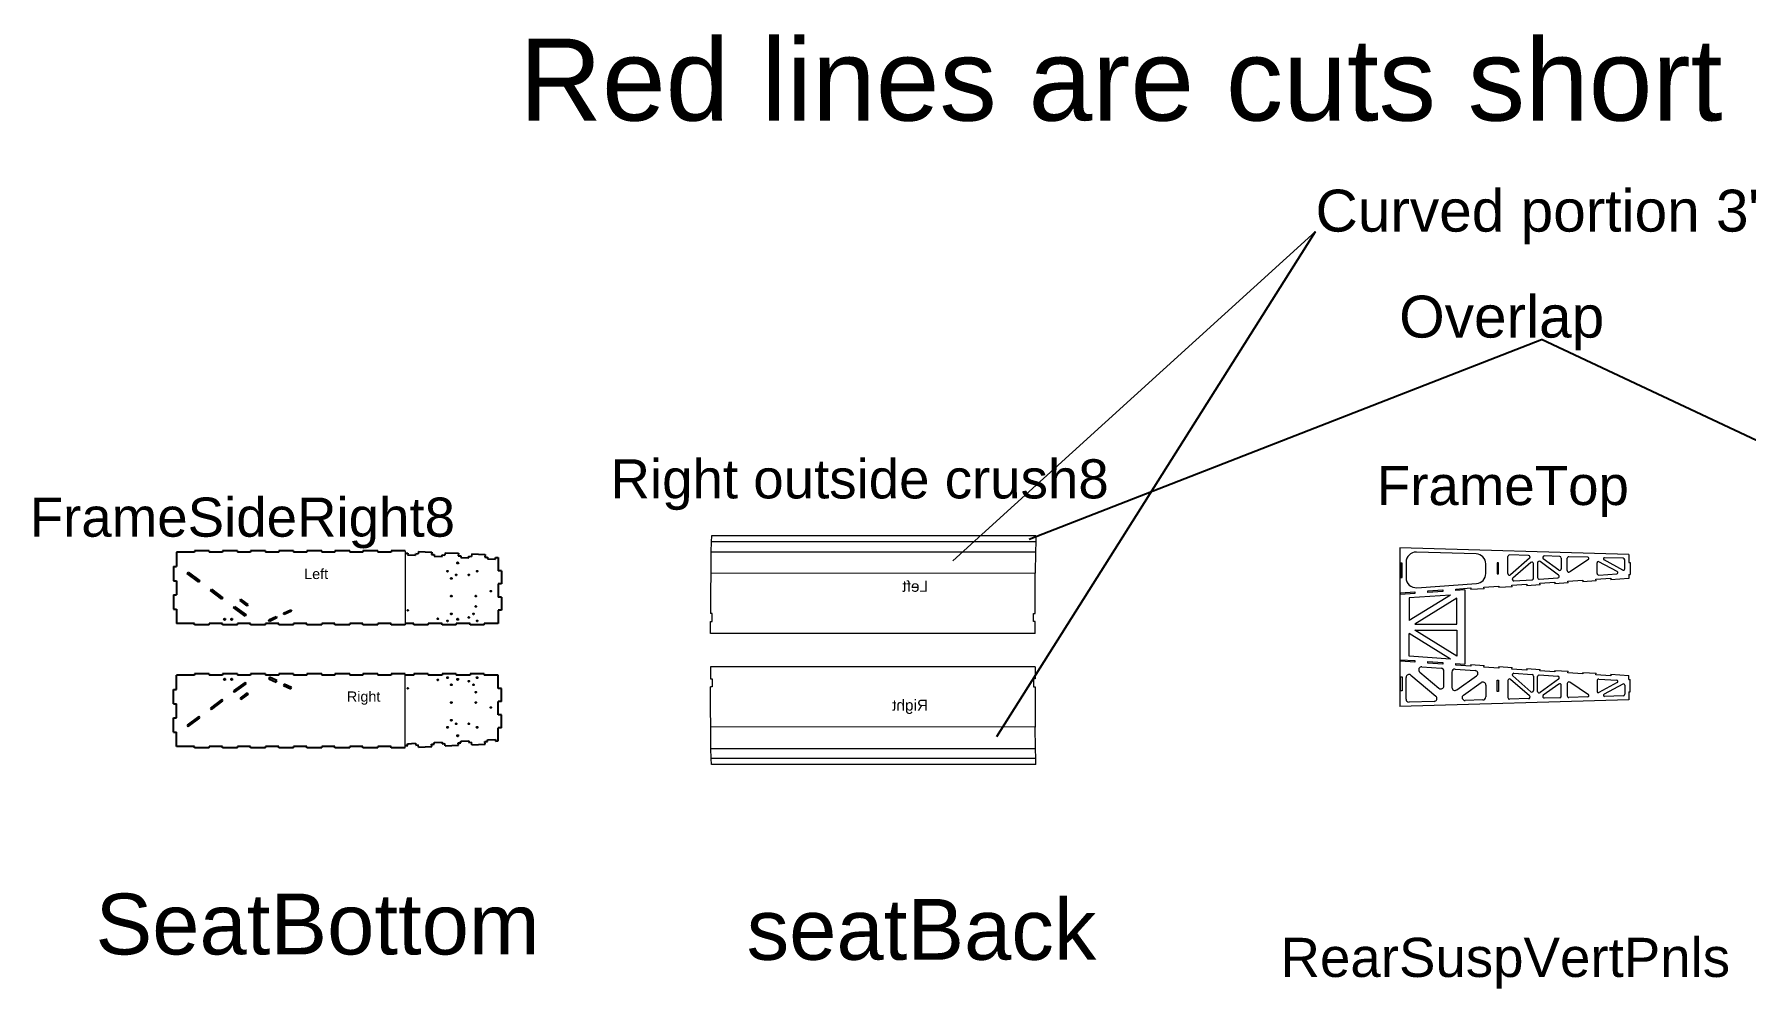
# Model space of a CAD drawing. Header units: inches. Extents: x -19891 to 11377, y -5499 to 7773.
# Drawn here: x -19799 to -8966, y 1733 to 7773 of the extents above; entities that cross this region are included whole.
import ezdxf
from ezdxf import colors
from ezdxf.entities.mleader import LeaderData, LeaderLine
from ezdxf.math import Vec2, Vec3

# ---------------------------------------------------------------- set-up
doc = ezdxf.new("R2010")
doc.units = ezdxf.units.IN
doc.header["$MEASUREMENT"] = 0
doc.layers.add('Layer1', color=3, linetype='Continuous', lineweight=0)
doc.styles.get("Standard").update_dxf_attribs({"font": 'arial.ttf'})

msp = doc.modelspace()

# ---------------------------------------------------------------- linework, layer by layer
at = {"lineweight": 0}
msp.add_line((-13984.724, 4441.148), (-11688.754, 6524.19), dxfattribs=at)
at = {"color": 3, "linetype": 'Continuous', "lineweight": 25}
for p, q in [((-18784.33, 4494.688), (-18897.274, 4494.688)), ((-18897.274, 4494.688), (-18897.274, 4404.772)), ((-18690.367, 4504.848), (-18784.33, 4504.848)), ((-18784.33, 4504.848), (-18784.33, 4494.688)), ((-18690.367, 4504.848), (-18690.367, 4494.688)), ((-18606.556, 4494.688), (-18690.367, 4494.688)), ((-18512.567, 4504.848), (-18606.556, 4504.848)), ((-18606.556, 4504.848), (-18606.556, 4494.688)), ((-18512.567, 4504.848), (-18512.567, 4494.688)), ((-18428.783, 4494.688), (-18512.567, 4494.688)), ((-18334.767, 4504.848), (-18428.783, 4504.848)), ((-18428.783, 4504.848), (-18428.783, 4494.688)), ((-18334.767, 4504.848), (-18334.767, 4494.688)), ((-18251.009, 4494.688), (-18334.767, 4494.688)), ((-18156.967, 4504.848), (-18251.009, 4504.848)), ((-18251.009, 4504.848), (-18251.009, 4494.688)), ((-18156.967, 4504.848), (-18156.967, 4494.688)), ((-18073.236, 4494.688), (-18156.967, 4494.688)), ((-17979.167, 4504.848), (-18073.236, 4504.848)), ((-18073.236, 4504.848), (-18073.236, 4494.688)), ((-17979.167, 4504.848), (-17979.167, 4494.688)), ((-17895.463, 4494.688), (-17979.167, 4494.688)), ((-17801.367, 4504.848), (-17895.463, 4504.848)), ((-17895.463, 4504.848), (-17895.463, 4494.688)), ((-17801.367, 4504.848), (-17801.367, 4494.688)), ((-17717.689, 4494.688), (-17801.367, 4494.688)), ((-17623.567, 4504.848), (-17717.689, 4504.848)), ((-17717.689, 4504.848), (-17717.689, 4494.688)), ((-17623.567, 4504.848), (-17623.567, 4494.688)), ((-17539.916, 4494.688), (-17623.567, 4494.688)), ((-17451.029, 4504.848), (-17539.916, 4504.848)), ((-17539.916, 4504.848), (-17539.916, 4494.688)), ((-17451.029, 4489.83), (-17434.623, 4489.022)), ((-17434.623, 4489.022), (-17435.16, 4478.114)), ((-17435.16, 4478.114), (-17384.421, 4475.617)), ((-17384.421, 4475.617), (-17383.884, 4486.525)), ((-17383.884, 4486.525), (-17367.478, 4485.718)), ((-17366.741, 4500.7), (-17367.478, 4485.718)), ((-17366.741, 4500.7), (-17282.453, 4496.552)), ((-17282.453, 4496.552), (-17283.19, 4481.57)), ((-17283.19, 4481.57), (-17266.415, 4480.744)), ((-17266.415, 4480.744), (-17266.952, 4469.836)), ((-17266.952, 4469.836), (-17216.213, 4467.339)), ((-17216.213, 4467.339), (-17215.677, 4478.247)), ((-17215.677, 4478.247), (-17198.902, 4477.422)), ((-17198.164, 4492.404), (-17198.902, 4477.422)), ((-17198.164, 4492.404), (-17113.876, 4488.256)), ((-17113.876, 4488.256), (-17114.614, 4473.274)), ((-17114.614, 4473.274), (-17097.839, 4472.448)), ((-17097.839, 4472.448), (-17098.376, 4461.54)), ((-17098.376, 4461.54), (-17047.637, 4459.043)), ((-17047.637, 4459.043), (-17047.1, 4469.951)), ((-17047.1, 4469.951), (-17030.325, 4469.126)), ((-17029.588, 4484.108), (-17030.325, 4469.126)), ((-17029.588, 4484.108), (-16945.3, 4479.96)), ((-16945.3, 4479.96), (-16946.037, 4464.978)), ((-16946.037, 4464.978), (-16929.262, 4464.152)), ((-16929.262, 4464.152), (-16929.799, 4453.243)), ((-16929.799, 4453.243), (-16879.061, 4450.747)), ((-16879.061, 4450.747), (-16878.524, 4461.655)), ((-16878.524, 4461.655), (-16861.749, 4460.83)), ((-16861.749, 4460.83), (-16861.749, 4377.685)), ((-18917.594, 4404.772), (-18897.274, 4404.772)), ((-18917.594, 4404.772), (-18917.594, 4314.856)), ((-18830.038, 4360.178), (-18824.007, 4368.366)), ((-18756.82, 4306.246), (-18830.038, 4360.178)), ((-18824.007, 4368.366), (-18750.79, 4314.433)), ((-16841.429, 4377.685), (-16861.749, 4377.685)), ((-16841.429, 4377.685), (-16841.429, 4294.541)), ((-18917.594, 4314.856), (-18897.274, 4314.856)), ((-18917.594, 4224.94), (-18897.274, 4224.94)), ((-18917.594, 4224.94), (-18917.594, 4135.024)), ((-18897.274, 4314.856), (-18897.274, 4224.94)), ((-18750.79, 4314.433), (-18756.82, 4306.246)), ((-18683.598, 4252.32), (-18677.572, 4260.501)), ((-18610.38, 4198.388), (-18683.598, 4252.32)), ((-18677.572, 4260.501), (-18604.355, 4206.568)), ((-16861.749, 4294.541), (-16861.749, 4211.397)), ((-16841.429, 4294.541), (-16861.749, 4294.541)), ((-18917.594, 4135.024), (-18897.274, 4135.024)), ((-18897.274, 4135.024), (-18897.274, 4045.108)), ((-18604.355, 4206.568), (-18610.38, 4198.388)), ((-18537.168, 4144.449), (-18531.137, 4152.636)), ((-18463.95, 4090.516), (-18537.168, 4144.449)), ((-18531.137, 4152.636), (-18457.919, 4098.704)), ((-18495.896, 4189.771), (-18490.247, 4197.44)), ((-18449.882, 4155.877), (-18495.896, 4189.771)), ((-18444.233, 4163.546), (-18490.247, 4197.44)), ((-18449.882, 4155.877), (-18444.233, 4163.546)), ((-18220.975, 4109.847), (-18174.735, 4131.426)), ((-18170.436, 4122.216), (-18216.677, 4100.636)), ((-18174.735, 4131.426), (-18170.436, 4122.216)), ((-16841.429, 4211.397), (-16861.749, 4211.397)), ((-16861.749, 4128.252), (-16861.749, 4045.108)), ((-16841.429, 4128.252), (-16861.749, 4128.252)), ((-16841.429, 4211.397), (-16841.429, 4128.252)), ((-18784.33, 4045.108), (-18897.274, 4045.108)), ((-18784.33, 4034.948), (-18784.33, 4045.108)), ((-18690.367, 4034.948), (-18784.33, 4034.948)), ((-18690.367, 4034.948), (-18690.367, 4045.108)), ((-18606.556, 4045.108), (-18690.367, 4045.108)), ((-18606.556, 4034.948), (-18606.556, 4045.108)), ((-18512.567, 4034.948), (-18606.556, 4034.948)), ((-18512.567, 4034.948), (-18512.567, 4045.108)), ((-18428.783, 4045.108), (-18512.567, 4045.108)), ((-18457.919, 4098.704), (-18463.95, 4090.516)), ((-18428.783, 4034.948), (-18428.783, 4045.108)), ((-18334.767, 4034.948), (-18428.783, 4034.948)), ((-18334.767, 4034.948), (-18334.767, 4045.108)), ((-18251.009, 4045.108), (-18334.767, 4045.108)), ((-18313.457, 4066.688), (-18267.216, 4088.267)), ((-18309.158, 4057.477), (-18313.457, 4066.688)), ((-18262.918, 4079.056), (-18309.158, 4057.477)), ((-18267.216, 4088.267), (-18262.918, 4079.056)), ((-18251.009, 4034.948), (-18251.009, 4045.108)), ((-18156.967, 4034.948), (-18251.009, 4034.948)), ((-18216.677, 4100.636), (-18220.975, 4109.847)), ((-18156.967, 4034.948), (-18156.967, 4045.108)), ((-18073.236, 4045.108), (-18156.967, 4045.108)), ((-18073.236, 4034.948), (-18073.236, 4045.108)), ((-17979.167, 4034.948), (-18073.236, 4034.948)), ((-17979.167, 4034.948), (-17979.167, 4045.108)), ((-17895.463, 4045.108), (-17979.167, 4045.108)), ((-17895.463, 4034.948), (-17895.463, 4045.108)), ((-17801.367, 4034.948), (-17895.463, 4034.948)), ((-17801.367, 4034.948), (-17801.367, 4045.108)), ((-17717.689, 4045.108), (-17801.367, 4045.108)), ((-17717.689, 4034.948), (-17717.689, 4045.108)), ((-17623.567, 4034.948), (-17717.689, 4034.948)), ((-17623.567, 4034.948), (-17623.567, 4045.108)), ((-17539.916, 4045.108), (-17623.567, 4045.108)), ((-17539.916, 4034.948), (-17539.916, 4045.108)), ((-17451.029, 4034.948), (-17539.916, 4034.948)), ((-17395.149, 4045.108), (-17451.029, 4045.108)), ((-17395.149, 4034.948), (-17395.149, 4045.108)), ((-17306.249, 4034.948), (-17395.149, 4034.948)), ((-17306.249, 4034.948), (-17306.249, 4045.108)), ((-17217.349, 4045.108), (-17306.249, 4045.108)), ((-17217.349, 4034.948), (-17217.349, 4045.108)), ((-17128.449, 4034.948), (-17217.349, 4034.948)), ((-17128.449, 4034.948), (-17128.449, 4045.108)), ((-17039.549, 4045.108), (-17128.449, 4045.108)), ((-17039.549, 4034.948), (-17039.549, 4045.108)), ((-16950.649, 4034.948), (-17039.549, 4034.948)), ((-16950.649, 4034.948), (-16950.649, 4045.108)), ((-16861.749, 4045.108), (-16950.649, 4045.108)), ((-18897.274, 3626.476), (-18897.274, 3716.392)), ((-18784.33, 3716.392), (-18897.274, 3716.392)), ((-18784.33, 3726.552), (-18784.33, 3716.392)), ((-18690.367, 3726.552), (-18784.33, 3726.552)), ((-18690.367, 3726.552), (-18690.367, 3716.392)), ((-18606.556, 3716.392), (-18690.367, 3716.392)), ((-18606.556, 3726.552), (-18606.556, 3716.392)), ((-18512.567, 3726.552), (-18606.556, 3726.552)), ((-18512.567, 3726.552), (-18512.567, 3716.392)), ((-18428.783, 3716.392), (-18512.567, 3716.392)), ((-18428.783, 3726.552), (-18428.783, 3716.392)), ((-18334.767, 3726.552), (-18428.783, 3726.552)), ((-18334.767, 3726.552), (-18334.767, 3716.392)), ((-18251.009, 3716.392), (-18334.767, 3716.392)), ((-18309.158, 3704.023), (-18313.457, 3694.812)), ((-18313.457, 3694.812), (-18267.216, 3673.232)), ((-18262.918, 3682.443), (-18309.158, 3704.023)), ((-18251.009, 3726.552), (-18251.009, 3716.392)), ((-18156.967, 3726.552), (-18251.009, 3726.552)), ((-18156.967, 3726.552), (-18156.967, 3716.392)), ((-18073.236, 3716.392), (-18156.967, 3716.392)), ((-18073.236, 3726.552), (-18073.236, 3716.392)), ((-17979.167, 3726.552), (-18073.236, 3726.552)), ((-17979.167, 3726.552), (-17979.167, 3716.392)), ((-17895.463, 3716.392), (-17979.167, 3716.392)), ((-17895.463, 3726.552), (-17895.463, 3716.392)), ((-17801.367, 3726.552), (-17895.463, 3726.552)), ((-17801.367, 3726.552), (-17801.367, 3716.392)), ((-17717.689, 3716.392), (-17801.367, 3716.392)), ((-17717.689, 3726.552), (-17717.689, 3716.392)), ((-17623.567, 3726.552), (-17717.689, 3726.552)), ((-17623.567, 3726.552), (-17623.567, 3716.392)), ((-17539.916, 3716.392), (-17623.567, 3716.392)), ((-17539.916, 3726.552), (-17539.916, 3716.392)), ((-17451.029, 3726.552), (-17539.916, 3726.552)), ((-17395.149, 3716.392), (-17451.029, 3716.392)), ((-17395.149, 3726.552), (-17395.149, 3716.392)), ((-17306.249, 3726.552), (-17395.149, 3726.552)), ((-17306.249, 3726.552), (-17306.249, 3716.392)), ((-17217.349, 3716.392), (-17306.249, 3716.392)), ((-17217.349, 3726.552), (-17217.349, 3716.392)), ((-17128.449, 3726.552), (-17217.349, 3726.552)), ((-17128.449, 3726.552), (-17128.449, 3716.392)), ((-17039.549, 3716.392), (-17128.449, 3716.392)), ((-17039.549, 3726.552), (-17039.549, 3716.392)), ((-16950.649, 3726.552), (-17039.549, 3726.552)), ((-16950.649, 3726.552), (-16950.649, 3716.392)), ((-16861.749, 3716.392), (-16950.649, 3716.392)), ((-16861.749, 3633.247), (-16861.749, 3716.392)), ((-18917.594, 3536.56), (-18917.594, 3626.476)), ((-18917.594, 3626.476), (-18897.274, 3626.476)), ((-18463.95, 3670.983), (-18537.168, 3617.051)), ((-18537.168, 3617.051), (-18531.137, 3608.863)), ((-18531.137, 3608.863), (-18457.919, 3662.796)), ((-18449.882, 3605.622), (-18495.896, 3571.728)), ((-18444.233, 3597.953), (-18490.247, 3564.059)), ((-18457.919, 3662.796), (-18463.95, 3670.983)), ((-18449.882, 3605.622), (-18444.233, 3597.953)), ((-18267.216, 3673.232), (-18262.918, 3682.443)), ((-18216.677, 3660.863), (-18220.975, 3651.653)), ((-18220.975, 3651.653), (-18174.735, 3630.073)), ((-18170.436, 3639.284), (-18216.677, 3660.863)), ((-18174.735, 3630.073), (-18170.436, 3639.284)), ((-16841.429, 3633.247), (-16861.749, 3633.247)), ((-16841.429, 3550.103), (-16841.429, 3633.247)), ((-18917.594, 3536.56), (-18897.274, 3536.56)), ((-18897.274, 3446.644), (-18897.274, 3536.56)), ((-18610.38, 3563.111), (-18683.598, 3509.179)), ((-18683.598, 3509.179), (-18677.572, 3500.999)), ((-18677.572, 3500.999), (-18604.355, 3554.931)), ((-18604.355, 3554.931), (-18610.38, 3563.111)), ((-18495.896, 3571.728), (-18490.247, 3564.059)), ((-16841.429, 3550.103), (-16861.749, 3550.103)), ((-16861.749, 3466.958), (-16861.749, 3550.103)), ((-16841.429, 3466.958), (-16861.749, 3466.958)), ((-16841.429, 3383.814), (-16841.429, 3466.958)), ((-18917.594, 3356.728), (-18917.594, 3446.644)), ((-18917.594, 3446.644), (-18897.274, 3446.644)), ((-18756.82, 3455.254), (-18830.038, 3401.321)), ((-18830.038, 3401.321), (-18824.007, 3393.134)), ((-18824.007, 3393.134), (-18750.79, 3447.066)), ((-18750.79, 3447.066), (-18756.82, 3455.254)), ((-16841.429, 3383.814), (-16861.749, 3383.814)), ((-16861.749, 3300.67), (-16861.749, 3383.814)), ((-18917.594, 3356.728), (-18897.274, 3356.728)), ((-18897.274, 3266.812), (-18897.274, 3356.728)), ((-18784.33, 3266.812), (-18897.274, 3266.812)), ((-18784.33, 3256.652), (-18784.33, 3266.812)), ((-18690.367, 3256.652), (-18784.33, 3256.652)), ((-18606.556, 3266.812), (-18690.367, 3266.812)), ((-18690.367, 3256.652), (-18690.367, 3266.812)), ((-18606.556, 3256.652), (-18606.556, 3266.812)), ((-18512.567, 3256.652), (-18606.556, 3256.652)), ((-18428.783, 3266.812), (-18512.567, 3266.812)), ((-18512.567, 3256.652), (-18512.567, 3266.812)), ((-18428.783, 3256.652), (-18428.783, 3266.812)), ((-18334.767, 3256.652), (-18428.783, 3256.652)), ((-18251.009, 3266.812), (-18334.767, 3266.812)), ((-18334.767, 3256.652), (-18334.767, 3266.812)), ((-18251.009, 3256.652), (-18251.009, 3266.812)), ((-18156.967, 3256.652), (-18251.009, 3256.652)), ((-18073.236, 3266.812), (-18156.967, 3266.812)), ((-18156.967, 3256.652), (-18156.967, 3266.812)), ((-18073.236, 3256.652), (-18073.236, 3266.812)), ((-17979.167, 3256.652), (-18073.236, 3256.652)), ((-17895.463, 3266.812), (-17979.167, 3266.812)), ((-17979.167, 3256.652), (-17979.167, 3266.812)), ((-17895.463, 3256.652), (-17895.463, 3266.812)), ((-17801.367, 3256.652), (-17895.463, 3256.652)), ((-17717.689, 3266.812), (-17801.367, 3266.812)), ((-17801.367, 3256.652), (-17801.367, 3266.812)), ((-17717.689, 3256.652), (-17717.689, 3266.812)), ((-17623.567, 3256.652), (-17717.689, 3256.652)), ((-17539.916, 3266.812), (-17623.567, 3266.812)), ((-17623.567, 3256.652), (-17623.567, 3266.812)), ((-17539.916, 3256.652), (-17539.916, 3266.812)), ((-17451.029, 3256.652), (-17539.916, 3256.652)), ((-17451.029, 3271.67), (-17434.623, 3272.477)), ((-17435.16, 3283.386), (-17384.421, 3285.883)), ((-17434.623, 3272.477), (-17435.16, 3283.386)), ((-17384.421, 3285.883), (-17383.884, 3274.974)), ((-17383.884, 3274.974), (-17367.478, 3275.781)), ((-17366.741, 3260.8), (-17367.478, 3275.781)), ((-17366.741, 3260.8), (-17282.453, 3264.948)), ((-17283.19, 3279.93), (-17266.415, 3280.755)), ((-17282.453, 3264.948), (-17283.19, 3279.93)), ((-17266.952, 3291.664), (-17216.213, 3294.161)), ((-17266.415, 3280.755), (-17266.952, 3291.664)), ((-17216.213, 3294.161), (-17215.677, 3283.252)), ((-17215.677, 3283.252), (-17198.902, 3284.078)), ((-17198.164, 3269.096), (-17198.902, 3284.078)), ((-17198.164, 3269.096), (-17113.876, 3273.244)), ((-17114.614, 3288.226), (-17097.839, 3289.051)), ((-17113.876, 3273.244), (-17114.614, 3288.226)), ((-17098.376, 3299.96), (-17047.637, 3302.457)), ((-17097.839, 3289.051), (-17098.376, 3299.96)), ((-17047.637, 3302.457), (-17047.1, 3291.548)), ((-17047.1, 3291.548), (-17030.325, 3292.374)), ((-17029.588, 3277.392), (-17030.325, 3292.374)), ((-17029.588, 3277.392), (-16945.3, 3281.54)), ((-16946.037, 3296.522), (-16929.262, 3297.347)), ((-16945.3, 3281.54), (-16946.037, 3296.522)), ((-16929.799, 3308.256), (-16879.061, 3310.753)), ((-16929.262, 3297.347), (-16929.799, 3308.256)), ((-16879.061, 3310.753), (-16878.524, 3299.844)), ((-16878.524, 3299.844), (-16861.749, 3300.67))]:
    msp.add_line(p, q, dxfattribs=at)
at = {"color": 1, "lineweight": 0}
for p, q in [((-17451.029, 4504.848), (-17451.029, 4034.948)), ((-17451.029, 3256.652), (-17451.029, 3726.552))]:
    msp.add_line(p, q, dxfattribs=at)
at = {"color": 3, "linetype": 'Continuous', "lineweight": 0}
for p, q in [((-9706.518, 4481.317), (-11154.205, 4523.975)), ((-11154.205, 4523.975), (-11154.205, 3519.215)), ((-10672.579, 4484.372), (-11050.734, 4495.515)), ((-10471.249, 4360.012), (-10471.249, 4467.976)), ((-10340.656, 4474.591), (-10460.79, 4478.131)), ((-10334.29, 4456.768), (-10454.424, 4352.344)), ((-10149.486, 4382.042), (-10247.04, 4453.287)), ((-10143.194, 4468.773), (-10240.749, 4471.647)), ((-10133.333, 4458.617), (-10133.333, 4390.246)), ((-10095.233, 4378.851), (-10095.233, 4456.896)), ((-9965.5, 4463.537), (-10084.774, 4467.051)), ((-9961.477, 4449.594), (-10079.41, 4370.416)), ((-9743.119, 4382.439), (-9862.584, 4446.05)), ((-9741.778, 4456.945), (-9858.778, 4460.392)), ((-9731.918, 4389.165), (-9731.918, 4446.789)), ((-9706.518, 4481.317), (-9706.518, 4430.517)), ((-11149.989, 4425.808), (-11149.989, 4335.808)), ((-11139.829, 4425.808), (-11149.989, 4425.808)), ((-11149.989, 4335.808), (-11139.829, 4335.808)), ((-11139.829, 4335.808), (-11139.829, 4425.808)), ((-11116.105, 4432.042), (-11116.105, 4334.008)), ((-10610.949, 4360.274), (-10610.949, 4420.899)), ((-10539.829, 4428.377), (-10539.829, 4358.377)), ((-10529.669, 4428.377), (-10539.829, 4428.377)), ((-10539.829, 4358.377), (-10529.669, 4358.377)), ((-10529.669, 4358.377), (-10529.669, 4428.377)), ((-10325.467, 4430.782), (-10440.008, 4331.22)), ((-10308.641, 4331.508), (-10308.641, 4423.114)), ((-10283.241, 4428.272), (-10283.241, 4334.683)), ((-10150.07, 4351.016), (-10267.089, 4436.476)), ((-9907.226, 4360.8), (-9907.226, 4428.353)), ((-9896.362, 4350.664), (-9782.325, 4358.585)), ((-9779.272, 4372.913), (-9896.024, 4435.079)), ((-9706.518, 4430.517), (-9696.358, 4430.517)), ((-9706.518, 4354.317), (-9706.518, 4328.223)), ((-9706.518, 4354.317), (-9696.358, 4354.317)), ((-9696.358, 4430.517), (-9696.358, 4354.317)), ((-11149.989, 4238.13), (-11061.316, 4244.289)), ((-11149.989, 4227.964), (-11149.989, 4238.13)), ((-11060.613, 4234.171), (-11149.989, 4227.964)), ((-11061.316, 4244.289), (-11060.613, 4234.171)), ((-11048.205, 4270.661), (-10670.049, 4296.927)), ((-10977.866, 4250.085), (-10883.97, 4256.607)), ((-10977.163, 4239.968), (-10977.866, 4250.085)), ((-10883.267, 4246.489), (-10977.163, 4239.968)), ((-10883.97, 4256.607), (-10883.267, 4246.489)), ((-10800.493, 4262.405), (-10706.624, 4268.925)), ((-10799.791, 4252.287), (-10800.493, 4262.405)), ((-10743.141, 4256.222), (-10799.791, 4252.287)), ((-10743.141, 4256.222), (-10743.141, 3786.968)), ((-10706.624, 4268.925), (-10705.921, 4258.807)), ((-10622.418, 4264.607), (-10705.921, 4258.807)), ((-10623.121, 4274.725), (-10529.278, 4281.243)), ((-10622.418, 4264.607), (-10623.121, 4274.725)), ((-10529.278, 4281.243), (-10528.575, 4271.125)), ((-10445.045, 4276.927), (-10528.575, 4271.125)), ((-10445.748, 4287.045), (-10351.932, 4293.561)), ((-10445.045, 4276.927), (-10445.748, 4287.045)), ((-10432.639, 4313.416), (-10318.097, 4321.372)), ((-10351.932, 4293.561), (-10351.229, 4283.443)), ((-10267.673, 4289.247), (-10351.229, 4283.443)), ((-10272.377, 4324.548), (-10155.358, 4332.675)), ((-10268.375, 4299.364), (-10174.585, 4305.879)), ((-10267.673, 4289.247), (-10268.375, 4299.364)), ((-10174.585, 4305.879), (-10173.883, 4295.761)), ((-10090.3, 4301.566), (-10173.883, 4295.761)), ((-10091.003, 4311.684), (-9997.239, 4318.197)), ((-10090.3, 4301.566), (-10091.003, 4311.684)), ((-9997.239, 4318.197), (-9996.537, 4308.079)), ((-9912.927, 4313.886), (-9996.537, 4308.079)), ((-9913.63, 4324.004), (-9819.893, 4330.515)), ((-9912.927, 4313.886), (-9913.63, 4324.004)), ((-9819.893, 4330.515), (-9819.19, 4320.397)), ((-9706.518, 4328.223), (-9819.19, 4320.397)), ((-10834.757, 4224.398), (-11095.785, 4206.267)), ((-10834.757, 4224.398), (-11095.785, 4063.041)), ((-11095.785, 4206.267), (-11095.785, 4063.041)), ((-10793.941, 4204.837), (-11059.555, 4040.645)), ((-10793.941, 4040.645), (-10793.941, 4204.837)), ((-11059.555, 4040.645), (-10793.941, 4040.645)), ((-10834.757, 3818.792), (-11095.785, 3980.149)), ((-11095.785, 3836.922), (-11095.785, 3980.149)), ((-10793.941, 3838.353), (-11059.555, 4002.545)), ((-11059.555, 4002.545), (-10793.941, 4002.545)), ((-10793.941, 4002.545), (-10793.941, 3838.353)), ((-11149.989, 3805.06), (-11149.989, 3815.226)), ((-11149.989, 3815.226), (-11060.613, 3809.018)), ((-11061.316, 3798.901), (-11149.989, 3805.06)), ((-10834.757, 3818.792), (-11095.785, 3836.922)), ((-11060.613, 3809.018), (-11061.316, 3798.901)), ((-10977.866, 3793.105), (-10977.163, 3803.222)), ((-10883.97, 3786.583), (-10977.866, 3793.105)), ((-10977.163, 3803.222), (-10883.267, 3796.7)), ((-10883.267, 3796.7), (-10883.97, 3786.583)), ((-11149.989, 3707.381), (-11139.829, 3707.381)), ((-11149.989, 3617.381), (-11149.989, 3707.381)), ((-11139.829, 3707.381), (-11139.829, 3617.381)), ((-11116.105, 3565.368), (-11116.105, 3703.04)), ((-11084.775, 3717.604), (-10927.013, 3584.581)), ((-11028.559, 3736.652), (-10907.557, 3634.624)), ((-11014.959, 3770.22), (-10893.957, 3761.815)), ((-10876.227, 3649.188), (-10876.227, 3742.811)), ((-10825.427, 3736.636), (-10825.427, 3639.238)), ((-10805.057, 3755.641), (-10679.176, 3746.897)), ((-10800.493, 3780.785), (-10799.791, 3790.902)), ((-10706.624, 3774.265), (-10800.493, 3780.785)), ((-10799.791, 3790.902), (-10743.141, 3786.968)), ((-10795.408, 3623.663), (-10669.527, 3712.318)), ((-10705.921, 3784.383), (-10706.624, 3774.265)), ((-10705.921, 3784.383), (-10622.418, 3778.583)), ((-10623.121, 3768.465), (-10622.418, 3778.583)), ((-10529.278, 3761.947), (-10623.121, 3768.465)), ((-10539.829, 3684.813), (-10529.669, 3684.813)), ((-10539.829, 3614.813), (-10539.829, 3684.813)), ((-10529.669, 3684.813), (-10529.669, 3614.813)), ((-10528.575, 3772.065), (-10529.278, 3761.947)), ((-10528.575, 3772.065), (-10445.045, 3766.263)), ((-10471.249, 3683.178), (-10471.249, 3575.214)), ((-10334.29, 3586.422), (-10454.424, 3690.846)), ((-10445.748, 3756.145), (-10445.045, 3766.263)), ((-10351.932, 3749.629), (-10445.748, 3756.145)), ((-10325.467, 3612.407), (-10440.008, 3711.97)), ((-10432.639, 3729.774), (-10318.097, 3721.818)), ((-10351.229, 3759.747), (-10351.932, 3749.629)), ((-10351.229, 3759.747), (-10267.673, 3753.943)), ((-10308.641, 3711.682), (-10308.641, 3620.075)), ((-10283.241, 3614.918), (-10283.241, 3708.507)), ((-10272.377, 3718.642), (-10155.358, 3710.514)), ((-10268.375, 3743.825), (-10267.673, 3753.943)), ((-10174.585, 3737.311), (-10268.375, 3743.825)), ((-10150.07, 3692.174), (-10267.089, 3606.713)), ((-10173.883, 3747.429), (-10174.585, 3737.311)), ((-10173.883, 3747.429), (-10090.3, 3741.623)), ((-10091.003, 3731.506), (-10090.3, 3741.623)), ((-9997.239, 3724.993), (-10091.003, 3731.506)), ((-9996.537, 3735.111), (-9997.239, 3724.993)), ((-9996.537, 3735.111), (-9912.927, 3729.304)), ((-9913.63, 3719.186), (-9912.927, 3729.304)), ((-9819.893, 3712.675), (-9913.63, 3719.186)), ((-9896.362, 3692.525), (-9782.325, 3684.605)), ((-9819.19, 3722.793), (-9819.893, 3712.675)), ((-9819.19, 3722.793), (-9706.518, 3714.967)), ((-9706.518, 3689.494), (-9706.518, 3714.967)), ((-9706.518, 3689.494), (-9696.358, 3689.494)), ((-9696.358, 3612.673), (-9696.358, 3689.494)), ((-11139.829, 3617.381), (-11149.989, 3617.381)), ((-10752.987, 3591.405), (-10640.968, 3670.297)), ((-10610.949, 3654.722), (-10610.949, 3579.131)), ((-10529.669, 3614.813), (-10539.829, 3614.813)), ((-10149.486, 3661.148), (-10247.04, 3589.903)), ((-10133.333, 3584.573), (-10133.333, 3652.943)), ((-10095.233, 3664.339), (-10095.233, 3586.294)), ((-9965.5, 3579.653), (-10084.774, 3576.138)), ((-9961.477, 3593.596), (-10079.41, 3672.774)), ((-9907.226, 3682.39), (-9907.226, 3614.837)), ((-9779.272, 3670.277), (-9896.024, 3608.111)), ((-9743.119, 3660.751), (-9862.584, 3597.14)), ((-9741.778, 3586.245), (-9858.778, 3582.798)), ((-9731.918, 3654.025), (-9731.918, 3596.401)), ((-9706.518, 3612.673), (-9706.518, 3561.873)), ((-9706.518, 3612.673), (-9696.358, 3612.673)), ((-9706.518, 3561.873), (-11154.205, 3519.215)), ((-10938.732, 3550.975), (-11096.494, 3546.327)), ((-10629.438, 3560.089), (-10741.456, 3556.788)), ((-10340.656, 3568.598), (-10460.79, 3565.059)), ((-10143.194, 3574.417), (-10240.749, 3571.542))]:
    msp.add_line(p, q, dxfattribs=at)
at = {"color": 3, "linetype": 'Continuous', "lineweight": 25}
for centre, radius in [((-17182.199, 4374.519), 3.175), ((-17128.649, 4351.977), 3.175), ((-17117.937, 4427.608), 4), ((-17048.649, 4351.977), 3.175), ((-16995.099, 4374.519), 3.175), ((-17158.649, 4329.357), 3.175), ((-16907.994, 4249.044), 2.381), ((-17433.91, 4127.627), 2.381), ((-17158.649, 4217.357), 3.175), ((-17003.649, 4217.357), 3.175), ((-17003.649, 4152.027), 3.175), ((-18592.757, 4070.508), 4.763), ((-18548.307, 4070.508), 4.763), ((-17243.615, 4074.262), 3.175), ((-17182.199, 4060.194), 3.175), ((-17158.649, 4105.357), 3.175), ((-17117.937, 4071.108), 4), ((-17048.649, 4082.737), 3.175), ((-17018.649, 4105.357), 3.175), ((-16995.099, 4060.194), 3.175), ((-18592.757, 3690.992), 4.763), ((-18548.307, 3690.992), 4.763), ((-17243.615, 3687.238), 3.175), ((-17182.199, 3701.305), 3.175), ((-17117.937, 3690.392), 4), ((-16995.099, 3701.305), 3.175), ((-17433.91, 3633.873), 2.381), ((-17158.649, 3656.143), 3.175), ((-17048.649, 3678.763), 3.175), ((-17018.649, 3656.143), 3.175), ((-17003.649, 3609.473), 3.175), ((-17158.649, 3544.143), 3.175), ((-17003.649, 3544.143), 3.175), ((-16907.994, 3512.455), 2.381), ((-17182.199, 3386.98), 3.175), ((-17158.649, 3432.143), 3.175), ((-17128.649, 3409.523), 3.175), ((-17048.649, 3409.523), 3.175), ((-16995.099, 3386.98), 3.175), ((-17117.937, 3333.892), 4)]:
    msp.add_circle(centre, radius, dxfattribs=at)
at = {"color": 3, "linetype": 'Continuous', "lineweight": 0}
for centre, radius, start, end in [((-11052.605, 4432.042), 63.5, 88.3121952, 180), ((-10674.449, 4420.899), 63.5, 0, 88.3121952), ((-10461.089, 4467.976), 10.16, 88.3121952, 180), ((-10340.955, 4464.436), 10.16, 310.9980183, 88.3121952), ((-10241.048, 4461.492), 10.16, 88.3121952, 233.8588871), ((-10143.493, 4458.617), 10.16, 0, 88.3121952), ((-10085.073, 4456.896), 10.16, 88.3121952, 180), ((-9965.725, 4455.92), 7.62, 303.8766091, 88.3121952), ((-9859.002, 4452.776), 7.62, 88.3121952, 241.966221), ((-9742.078, 4446.789), 10.16, 0, 88.3121952), ((-11052.605, 4334.008), 63.5, 180, 273.9732057), ((-10674.449, 4360.274), 63.5, 273.9732057, 0), ((-10461.089, 4360.012), 10.16, 180, 310.9980183), ((-10318.801, 4423.114), 10.16, 0, 130.9980183), ((-10273.081, 4428.272), 10.16, 53.8588871, 180), ((-10273.081, 4334.683), 10.16, 180, 273.9732057), ((-10156.062, 4342.811), 10.16, 273.9732057, 53.8588871), ((-10143.493, 4390.246), 10.16, 233.8588871, 0), ((-10085.073, 4378.851), 10.16, 180, 303.8766091), ((-9899.606, 4428.353), 7.62, 61.966221, 180), ((-9897.066, 4360.8), 10.16, 180, 273.9732057), ((-9782.853, 4366.187), 7.62, 273.9732057, 61.966221), ((-9739.538, 4389.165), 7.62, 241.966221, 0), ((-10433.343, 4323.552), 10.16, 130.9980183, 273.9732057), ((-10318.801, 4331.508), 10.16, 273.9732057, 0), ((-11097.055, 3703.04), 19.05, 49.8627714, 180), ((-11016.279, 3751.215), 19.05, 86.0267943, 229.8627714), ((-10895.277, 3742.811), 19.05, 0, 86.0267943), ((-10806.377, 3736.636), 19.05, 86.0267943, 180), ((-10680.496, 3727.893), 19.05, 305.1560991, 86.0267943), ((-10461.089, 3683.178), 10.16, 49.0019817, 180), ((-10433.343, 3719.638), 10.16, 86.0267943, 229.0019817), ((-10318.801, 3711.682), 10.16, 0, 86.0267943), ((-10273.081, 3708.507), 10.16, 86.0267943, 180), ((-10156.062, 3700.379), 10.16, 306.1411129, 86.0267943), ((-9897.066, 3682.39), 10.16, 86.0267943, 180), ((-9782.853, 3677.003), 7.62, 298.033779, 86.0267943), ((-10939.293, 3570.017), 19.05, 271.6878048, 49.8627714), ((-10895.277, 3649.188), 19.05, 229.8627714, 0), ((-10806.377, 3639.238), 19.05, 180, 305.1560991), ((-10742.017, 3575.83), 19.05, 125.1560991, 271.6878048), ((-10629.999, 3654.722), 19.05, 0, 125.1560991), ((-10629.999, 3579.131), 19.05, 271.6878048, 0), ((-10461.089, 3575.214), 10.16, 180, 271.6878048), ((-10340.955, 3578.754), 10.16, 271.6878048, 49.0019817), ((-10318.801, 3620.075), 10.16, 229.0019817, 0), ((-10273.081, 3614.918), 10.16, 180, 306.1411129), ((-10241.048, 3581.698), 10.16, 126.1411129, 271.6878048), ((-10143.493, 3652.943), 10.16, 0, 126.1411129), ((-10143.493, 3584.573), 10.16, 271.6878048, 0), ((-10085.073, 3664.339), 10.16, 56.1233909, 180), ((-10085.073, 3586.294), 10.16, 180, 271.6878048), ((-9965.725, 3587.27), 7.62, 271.6878048, 56.1233909), ((-9899.606, 3614.837), 7.62, 180, 298.033779), ((-9859.002, 3590.414), 7.62, 118.033779, 271.6878048), ((-9739.538, 3654.025), 7.62, 0, 118.033779), ((-9742.078, 3596.401), 10.16, 271.6878048, 0), ((-11097.055, 3565.368), 19.05, 180, 271.6878048)]:
    msp.add_arc(centre, radius, start, end, dxfattribs=at)
at = {"layer": 'Layer1', "lineweight": 0}
for p, q in [((-15513.552, 4560.87), (-15515.412, 4497.118)), ((-15512.425, 4598.954), (-15513.552, 4560.87)), ((-13458.488, 4599.983), (-15512.425, 4598.954)), ((-13459.611, 4561.902), (-13461.453, 4498.145)), ((-13458.488, 4599.983), (-13459.611, 4561.902)), ((-15515.482, 4497.118), (-15517.954, 4107.404)), ((-13461.453, 4498.144), (-13463.995, 4363.563)), ((-13464.096, 4107.053), (-13463.995, 4363.563)), ((-15517.995, 3980.404), (-15517.966, 4056.605)), ((-15517.966, 4056.605), (-15507.362, 4056.602)), ((-15507.35, 4107.402), (-15517.954, 4107.404)), ((-15507.362, 4056.602), (-15507.35, 4107.402)), ((-13474.701, 4056.254), (-13474.7, 4107.053)), ((-13464.097, 4056.254), (-13474.701, 4056.254)), ((-13474.7, 4107.053), (-13464.096, 4107.053)), ((-13464.097, 3980.054), (-13464.097, 4056.254)), ((-13464.097, 3980.054), (-15517.995, 3980.404)), ((-13464.176, 3770.914), (-15518.074, 3770.563)), ((-15518.074, 3770.563), (-15518.045, 3694.362)), ((-15518.045, 3694.362), (-15507.441, 3694.365)), ((-15507.441, 3694.365), (-15507.429, 3643.566)), ((-13464.176, 3694.714), (-13474.78, 3694.714)), ((-13474.78, 3694.714), (-13474.779, 3643.915)), ((-13464.176, 3770.914), (-13464.176, 3694.714)), ((-15507.429, 3643.566), (-15518.033, 3643.564)), ((-15515.561, 3253.849), (-15518.033, 3643.564)), ((-13474.779, 3643.915), (-13464.175, 3643.915)), ((-13464.175, 3643.915), (-13464.074, 3387.404)), ((-13461.532, 3252.824), (-13464.074, 3387.405)), ((-15513.631, 3190.097), (-15515.491, 3253.849)), ((-13459.69, 3189.065), (-13461.532, 3252.822)), ((-15512.504, 3152.014), (-15513.631, 3190.097)), ((-13458.567, 3150.985), (-15512.504, 3152.014)), ((-13458.567, 3150.985), (-13459.69, 3189.065))]:
    msp.add_line(p, q, dxfattribs=at)
at = {"layer": 'Layer1', "color": 1, "lineweight": 0}
for p, q in [((-13459.611, 4561.902), (-15513.552, 4560.871)), ((-15515.482, 4497.118), (-13461.453, 4498.144)), ((-13463.995, 4363.563), (-15517.978, 4361.211)), ((-13464.074, 3387.405), (-15518.057, 3389.756)), ((-15515.561, 3253.849), (-13461.532, 3252.824)), ((-13459.69, 3189.065), (-15513.631, 3190.097))]:
    msp.add_line(p, q, dxfattribs=at)

# ---------------------------------------------------------------- texts
at = {"lineweight": 0}
for s, height, p in [('Red lines are cuts short of the other side.', 518.96289, (-16728.695, 7226.702)), ('Curved portion 3" radius. Remove skin between thes red lines Might want to leave strips inside this area.', 265.400841, (-11688.754, 6524.19)), ('Overlap', 265.4008, (-11159.485, 5853.566)), ('SeatBottom', 385.2236, (-19410.743, 1949.756)), ('seatBack', 385.2236, (-15289.404, 1915.962)), ('RearSuspVertPnls', 247.64384, (-11910.46, 1807.356))]:
    msp.add_text(s, height=height, dxfattribs=at).set_placement(p)
for s, height, p in [('FrameTop', 247.6438, (-11300.726, 4793.768)), ('FrameSideRight8', 247.64384, (-19826.914, 4593.391))]:
    msp.add_text(s, height=height).set_placement(p)
at = {"color": 1, "lineweight": 0}
for s, p in [('Left', (-18089.721, 4325.55)), ('Right', (-17819.371, 3549.407))]:
    msp.add_text(s, height=64.9447, dxfattribs=at).set_placement(p)
at = {"insert": (-16151.081, 5083.357), "char_height": 247.64384, "attachment_point": 1}
msp.add_mtext_dynamic_manual_height_columns('Right outside crush8', width=3800.20628, gutter_width=1238.219, heights=[0], dxfattribs=at)
at = {"layer": 'Layer1', "color": 1, "lineweight": 0, "text_generation_flag": 2}
for s, p in [('Left', (-14141.548, 4244.941)), ('Right', (-14141.625, 3492.636))]:
    msp.add_text(s, height=69.6354, dxfattribs=at).set_placement(p)

# ---------------------------------------------------------------- leaders
at = {"lineweight": 0}
ml = msp.add_multileader_mtext('Standard', dxfattribs=at)
ml.set_content('', color=256)
ml.set_leader_properties()
ml.build(insert=Vec2(0, 0))
ml.multileader.update_dxf_attribs({"dogleg_length": 0.36, "arrow_head_size": 0.18})
ctx = ml.context
ctx.base_point, ctx.char_height, ctx.arrow_head_size, ctx.landing_gap_size, ctx.plane_origin = Vec3(-11688.394, 6524.19), 0.18, 0.18, 0.09, Vec3(-13705.955, 3329.585)
notes = []
notes.append((ctx, [(0, (1, 1, 0), (-11688.754, 6524.19), (1, 0), 0.36, [(0, [(-13705.955, 3329.585)], 0, [])])]))
ctx.mtext.insert, ctx.mtext.flow_direction = Vec3(-11688.304, 6524.28), 5
ml = msp.add_multileader_mtext('Standard', dxfattribs=at)
ml.set_content('', color=256)
ml.set_leader_properties()
ml.build(insert=Vec2(0, 0))
ml.multileader.update_dxf_attribs({"dogleg_length": 0.36, "arrow_head_size": 0.18})
ctx = ml.context
ctx.base_point, ctx.char_height, ctx.arrow_head_size, ctx.landing_gap_size, ctx.plane_origin = Vec3(-10259.057, 5842.222), 0.18, 0.18, 0.09, Vec3(-13502.261, 4578.078)
notes.append((ctx, [(0, (1, 1, 0), (-10259.417, 5842.222), (1, 0), 0.36, [(0, [(-13502.261, 4578.078)], 0, [])])]))
ctx.mtext.insert, ctx.mtext.flow_direction = Vec3(-10258.967, 5842.312), 5
ml = msp.add_multileader_mtext('Standard', dxfattribs=at)
ml.set_content('Overlap', color=256)
ml.set_leader_properties()
ml.build(insert=Vec2(0, 0))
ml.multileader.update_dxf_attribs({"dogleg_length": 0.36, "arrow_head_size": 0.18})
ctx = ml.context
ctx.base_point, ctx.char_height, ctx.arrow_head_size, ctx.landing_gap_size, ctx.plane_origin = Vec3(-10260.455, 5842.222), 0.18, 0.18, 0.09, Vec3(-7526.114, 4556.893)
ctx.text_align_type = 2
notes.append((ctx, [(0, (1, 1, 0), (-10259.057, 5842.222), (-1, 0), 0.36, [(0, [(-7526.114, 4556.893)], 0, [])])]))
ctx.mtext.insert, ctx.mtext.alignment, ctx.mtext.flow_direction = Vec3(-10259.507, 5842.337), 3, 5
for ctx, leaders in notes:
    for number, flags, end, landing, length, lines in leaders:
        leader = LeaderData()
        leader.index, (leader.has_last_leader_line, leader.has_dogleg_vector, leader.attachment_direction) = number, flags
        leader.last_leader_point, leader.dogleg_vector, leader.dogleg_length = Vec3(end), Vec3(landing), length
        for number, points, colour, breaks in lines:
            line = LeaderLine()
            line.index, line.vertices, line.color, line.breaks = number, Vec3.list(points), colors.encode_raw_color(colour), breaks
            leader.lines.append(line)
        ctx.leaders.append(leader)

doc.saveas('drawing.dxf')
